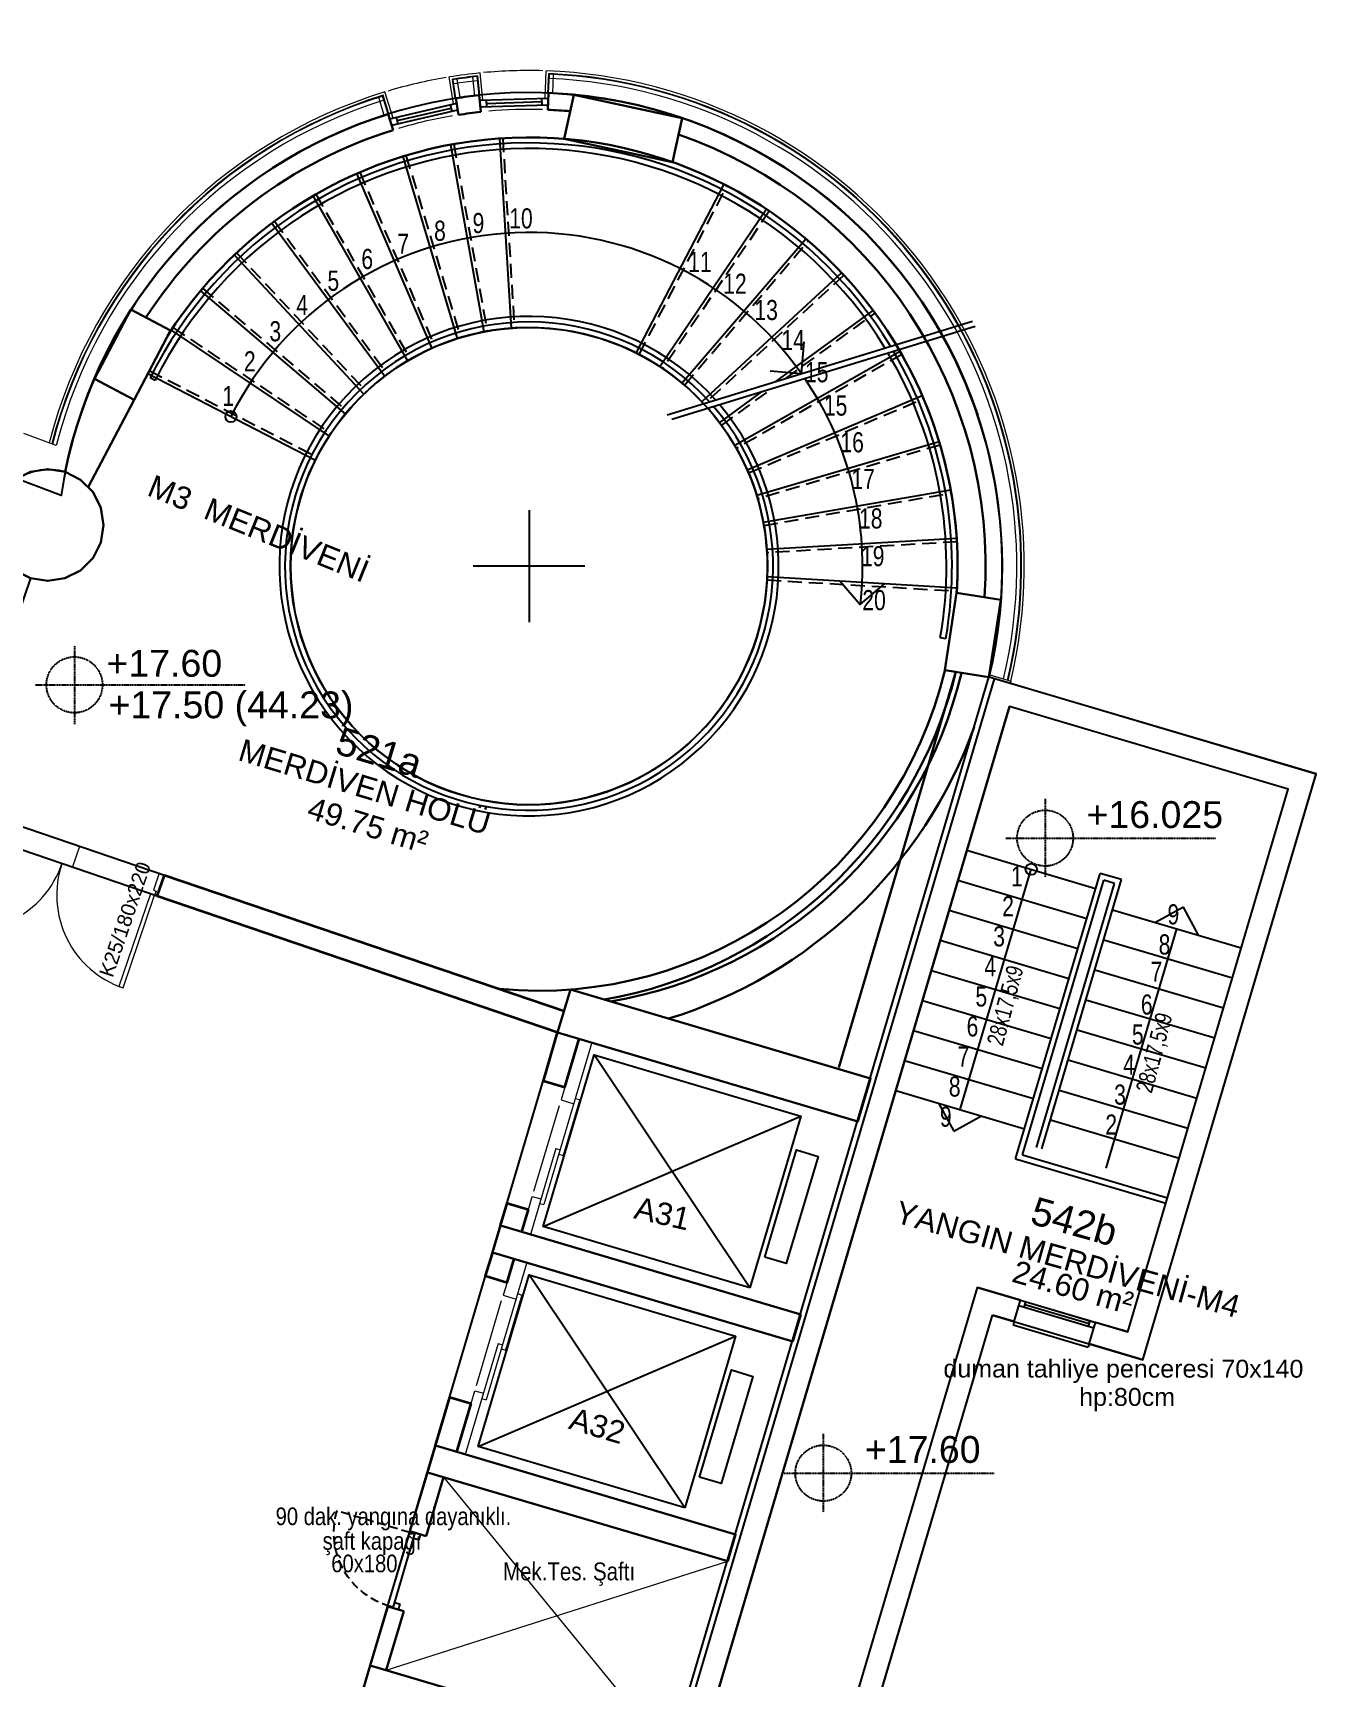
# Model space of a CAD drawing. Header units: millimetres. Extents: x 62878 to 70819, y -67946 to -61850.
# Drawn here: x 68038 to 69185, y -63355 to -61885 of the extents above; entities that cross this region are included whole.
import ezdxf
from ezdxf.enums import TextEntityAlignment as Align

# ---------------------------------------------------------------- set-up
doc = ezdxf.new("R2010")
doc.units = ezdxf.units.MM
doc.linetypes.add('HIDDEN', pattern=[0.375, 0.25, -0.125])
for name, color, linetype, lineweight in [('-ARKE M-0-Cihaz', 41, 'Continuous', 30), ('BA', 41, 'Continuous', 30), ('BAP', 41, 'Continuous', 30), ('DOGRAMA', 171, 'Continuous', 0), ('DUVAR-GAZBETON', 84, 'Continuous', 35), ('DUVAR-GAZBETON_eski', 227, 'Continuous', 13), ('DUVAR-yeni', 3, 'Continuous', 30), ('GOR-2', 152, 'Continuous', 20), ('kapı yangın-yeni', 1, 'Continuous', 13), ('kapı-yeni', 3, 'Continuous', 13), ('MERDIVEN', 1, 'Continuous', 25), ('merdiven-yeni', 161, 'Continuous', 25), ('TEFRİŞ-yeni', 53, 'Continuous', 9)]:
    doc.layers.add(name, color=color, linetype=linetype, lineweight=lineweight)
doc.layers.add('alan hesabı1', color=7, linetype='Continuous', plot=False)
for name, color, linetype in [('Alan yazısı 2', 6, 'Continuous'), ('ASANSÖR', 47, 'Continuous'), ('DOĞRAMA-yeni', 40, 'Continuous'), ('KOT-yeni', 2, 'HIDDEN'), ('MAH-ADI 2', 11, 'Continuous'), ('Mahal no.-yeni', 7, 'Continuous'), ('ÇELİK-yeni', 2, 'Continuous')]:
    doc.layers.add(name, color=color, linetype=linetype)
doc.styles.add('ARKE-PLAN', font='ARIALN.TTF')
doc.styles.add('bold', font='arial.ttf', dxfattribs={"height": 10})

msp = doc.modelspace()

# ---------------------------------------------------------------- linework, layer by layer
at = {"layer": '-ARKE M-0-Cihaz', "lineweight": 20}
for p, q in [((68405.1, -63176), (68608.1, -63423.9)), ((68354, -63348.6), (68659.2, -63251.3))]:
    msp.add_line(p, q, dxfattribs=at)
msp.add_lwpolyline([(68896, -63031.4), (69030.3, -63071.2), (69185.3, -62547.7), (68893, -62461.1, 1.044368), (68063.2, -62298.7, 0.204375), (63107, -62494.8, 0.353953), (62932.9, -62997.8), (63753.2, -65779.6), (64155, -67142.2), (65336.7, -66792.6), (65336.7, -66829.1), (65270.5, -66829.1, 0.626789), (65270.2, -67369.1), (65531.8, -67369.2, 0.926242), (66130.1, -67369.6), (66391.7, -67369.8, 0.626743), (66392.1, -66829.8), (66326.1, -66829.7), (66326.2, -66793.2), (67506.2, -67144.1), (68467, -63899.1), (68625.2, -63946), (68896, -63031.4)], format="xyb")
at = {"layer": 'alan hesabı1', "linetype": 'ByBlock'}
msp.add_lwpolyline([(68158.7, -62155.7), (68128.5, -62213.2), (68087.4, -62291.4), (68091.8, -62295.8), (68098.9, -62309.8), (68101.3, -62325.2), (68098.9, -62340.7), (68091.8, -62354.6), (68080.7, -62365.7), (68066.7, -62372.8), (68051.3, -62375.2), (68035.8, -62372.8), (67967.4, -62573.9), (67985.3, -62580), (68155.7, -62638), (68512.9, -62759.5), (68518.6, -62740.3), (68548.8, -62749.3, 0.297315), (68863.2, -62456.5), (68853.3, -62455), (68864.1, -62384.3, 0.144648), (68814.9, -62172.8, 0.565048), (68158.7, -62155.7)], format="xyb", dxfattribs=at)
at = {"layer": 'alan hesabı1'}
msp.add_lwpolyline([(68496.7, -63887), (68611.7, -63921.2), (68882.5, -63006.6), (69016.8, -63046.3), (69160.4, -62561.1), (68911.1, -62487.3)], close=True, dxfattribs=at)
at = {"layer": 'alan hesabı1', "linetype": 'ByBlock'}
msp.add_lwpolyline([(67961, -62592.8), (67853.5, -62908.8), (67900.5, -62925.2), (67863.3, -63031.4), (67818.3, -63015.6), (67770.8, -63151.2), (67716.1, -63335.4), (67670.6, -63488.8), (67629, -63629.1), (68204.7, -63800), (68225, -63731.3), (68339.6, -63344.4), (68507.2, -62778.7), (68149.3, -62656.9), (67978.8, -62598.9), (67961, -62592.8)], close=True, dxfattribs=at)
msp.add_circle((68481.6, -62361.9), 213.2, dxfattribs=at)
at = {"layer": 'ASANSÖR'}
for p, q in [((68679, -63006.9), (68539.7, -62798.7)), ((68494.3, -62952), (68724.6, -62853.5)), ((68620.8, -63203.6), (68481.6, -62995.3)), ((68436.1, -63148.7), (68666.3, -63050.2))]:
    msp.add_line(p, q, dxfattribs=at)
for points in [[(68679, -63006.9), (68494.3, -62952), (68539.7, -62798.7), (68724.6, -62853.5)], [(68620.8, -63203.6), (68436.1, -63148.7), (68481.6, -62995.3), (68666.3, -63050.2)]]:
    msp.add_lwpolyline(points, close=True, dxfattribs=at)
for points in [[(68692.4, -62979.6), (68720.8, -62883.7), (68740, -62889.4), (68711.5, -62985.2), (68692.4, -62979.6)], [(68634.1, -63176.2), (68662.6, -63080.3), (68681.7, -63086), (68653.3, -63181.9), (68634.1, -63176.2)]]:
    msp.add_lwpolyline(points, dxfattribs=at)
at = {"layer": 'BA'}
msp.add_lwpolyline([(68521.6, -61940.6), (68513.1, -61980), (68610, -62000.9), (68618.5, -61961.5), (68521.6, -61940.6)], dxfattribs=at)
at = {"layer": 'BAP'}
for p, q in [((68087.4, -62291.4), (68128.5, -62213.2)), ((68863.2, -62456.5), (68758.6, -62810))]:
    msp.add_line(p, q, dxfattribs=at)
at = {"layer": 'BAP', "color": 9, "linetype": 'Continuous'}
msp.add_lwpolyline([(68864, -62385.8, 0.145671), (68814.9, -62172.8, 0.565048), (68158.7, -62155.7)], format="xyb", dxfattribs=at)
at = {"layer": 'BAP'}
for points in [[(68161, -62151.2), (68125.6, -62132.6), (68093.1, -62194.6), (68128.5, -62213.2)], [(68101.3, -62325.2), (68098.9, -62309.8), (68091.8, -62295.8), (68080.7, -62284.8), (68066.8, -62277.7), (68051.4, -62275.2), (68035.9, -62277.6), (68022, -62284.7), (68010.9, -62295.8), (68003.8, -62309.7), (68001.3, -62325.2), (68003.8, -62340.6), (68010.9, -62354.6), (68021.9, -62365.6), (68035.8, -62372.8), (68051.3, -62375.2), (68066.7, -62372.8), (68080.7, -62365.7), (68091.8, -62354.6), (68098.9, -62340.7)], [(68903.4, -62391.9), (68863.9, -62385.8), (68853.3, -62455), (68892.8, -62461.1)], [(68518.6, -62740.3), (68507.2, -62778.7), (68775.7, -62858.2), (68787, -62819.8)], [(68456.1, -62951.3), (68449, -62975.2), (68717.4, -63054.8), (68724.5, -63030.8)], [(68397.9, -63147.8), (68390.8, -63171.8), (68659.2, -63251.3), (68666.3, -63227.3)], [(68339.6, -63344.4), (68331.1, -63373.1), (68599.6, -63452.7), (68608.1, -63423.9)]]:
    msp.add_lwpolyline(points, close=True, dxfattribs=at)
at = {"layer": 'BAP', "color": 9, "linetype": 'Continuous'}
for start, end in [(18.5805, 87.6386), (107.3062, 168.5255)]:
    msp.add_arc((68481.6, -62361.9), 423.2, start, end, dxfattribs=at)
at = {"layer": 'BAP'}
for radius, start, end in [(393.2, 279.8432, 346.0752), (423.2, 287.1311, 340.1379)]:
    msp.add_arc((68481.6, -62361.9), radius, start, end, dxfattribs=at)
at = {"layer": 'DOGRAMA'}
for p, q in [((68440.4, -61945.5), (68437.8, -61921.1)), ((68495.9, -61943.7), (68496.9, -61919.2)), ((68498.5, -61939.1), (68499.2, -61921.7)), ((68414.1, -61948.9), (68410.3, -61924.7)), ((68415.7, -61943.9), (68413.1, -61926.7)), ((68416.3, -61943.8), (68413.7, -61927.2)), ((68420, -61943.2), (68417.4, -61926.7)), ((68433.2, -61941.5), (68431.4, -61924.8)), ((68436.9, -61941.1), (68435.1, -61924.4)), ((68437.5, -61941), (68435.7, -61923.8)), ((68499.1, -61939.1), (68499.8, -61922.4)), ((68502.8, -61939.2), (68503.5, -61922.5)), ((68352.2, -61959), (68347.2, -61943)), ((68355.7, -61957.9), (68350.7, -61941.9)), ((68356.3, -61957.7), (68351.1, -61941.1)), ((68360, -61961.5), (68352.7, -61938.1)), ((68893.5, -62459.1), (68912.6, -62464.8)), ((68911.7, -62466.6), (68912.3, -62464.7)), ((68912.1, -62466.7), (68912.6, -62464.8))]:
    msp.add_line(p, q, dxfattribs=at)
at = {"layer": 'DOGRAMA', "lineweight": -2}
for points in [[(68355.7, -61957.9, 0.273736), (68066.9, -62277.7, 0.209295), (68023.7, -62283.9, 0.198368), (63201.1, -62451.1)], [(68892.8, -62461, 0.472674), (68499.1, -61939.1, 0.310817)]]:
    msp.add_lwpolyline(points, format="xyb", dxfattribs=at)
at = {"layer": 'DOGRAMA'}
msp.add_lwpolyline([(68059, -62254.2), (68030, -62243.5)], dxfattribs=at)
at = {"layer": 'DOGRAMA', "lineweight": -2}
msp.add_lwpolyline([(66522.1, -66852.7), (67506.2, -67144.1), (68892.8, -62461.1)], dxfattribs=at)
at = {"layer": 'DOGRAMA'}
for radius, start, end in [(442.8, 95.6726, 99.2576), (442.8, 88.4053, 95.2844), (442.8, 346.5675, 88.0171), (440.4, 346.5842, 87.707), (442.8, 99.6458, 106.5254), (440.4, 95.9827, 98.9475), (439.8, 96.0607, 98.8695), (436.1, 96.0607, 98.8695), (436.1, 346.6149, 87.629), (439.8, 346.5884, 87.629), (442.8, 106.9135, 165.6235), (440.4, 107.2237, 165.6563), (439.8, 107.3017, 165.6646), (436.1, 107.3017, 165.7166)]:
    msp.add_arc((68481.6, -62361.8), radius, start, end, dxfattribs=at)
at = {"layer": 'DOĞRAMA-yeni'}
for p, q in [((68357.1, -61962.2), (68417, -61948.2)), ((68411.2, -61949.6), (68412.5, -61955.4)), ((68437.4, -61945.6), (68498.9, -61943.6)), ((68438, -61951.5), (68498.6, -61949.6)), ((68443.4, -61945.4), (68443.5, -61951.4)), ((68443.5, -61948.4), (68493, -61946.8)), ((68492.9, -61943.8), (68493.1, -61949.8)), ((68358.9, -61967.9), (68417.9, -61954.2)), ((68362.9, -61960.8), (68364.3, -61966.7)), ((68363.6, -61963.7), (68411.9, -61952.5)), ((68919.5, -63022.7), (68986.6, -63042.6)), ((68920.9, -63017.9), (68988, -63037.8)), ((68924.3, -63024.1), (68925.7, -63019.3)), ((68925, -63021.7), (68982.5, -63038.8)), ((68915.2, -63037.1), (68914.3, -63040)), ((68981.8, -63041.2), (68983.2, -63036.4)), ((68914.3, -63040), (68981.5, -63059.9)), ((68982.3, -63057), (68981.5, -63059.9))]:
    msp.add_line(p, q, dxfattribs=at)
at = {"layer": 'DOĞRAMA-yeni', "linetype": 'HIDDEN', "ltscale": 30}
msp.add_line((68374.9, -63225.5), (68309.7, -63206.1), dxfattribs=at)
at = {"layer": 'DOĞRAMA-yeni', "ltscale": 0.5}
for p, q in [((68355.5, -63290.7), (68374.9, -63225.5)), ((68360.1, -63293), (68379.9, -63225.9)), ((68374.9, -63225.5), (68379.6, -63226.9)), ((68383.3, -63232.1), (68384.7, -63227.3)), ((68378.5, -63230.7), (68383.3, -63232.1)), ((68361.5, -63288.2), (68366.3, -63289.7)), ((68355.5, -63290.7), (68360.3, -63292.1)), ((68364.8, -63294.5), (68366.3, -63289.7))]:
    msp.add_line(p, q, dxfattribs=at)
at = {"layer": 'DOĞRAMA-yeni', "linetype": 'HIDDEN', "ltscale": 30}
msp.add_arc((68374.9, -63225.5), 68, 163.5001, 253.5001, dxfattribs=at)
at = {"layer": 'DUVAR-GAZBETON', "ltscale": 100}
for p, q in [((68149.3, -62656.9), (68155.7, -62638)), ((68155.7, -62638), (68513.6, -62759.7)), ((68507.2, -62778.7), (68149.3, -62656.9))]:
    msp.add_line(p, q, dxfattribs=at)
at = {"layer": 'DUVAR-GAZBETON', "ltscale": 0.5}
for p, q in [((68494.4, -62821.8), (68507.2, -62778.7)), ((68513.6, -62827.5), (68526.4, -62784.4)), ((68494.4, -62821.8), (68513.6, -62827.5)), ((68456, -62951.2), (68462, -62931.1)), ((68462, -62931.1), (68481.1, -62936.8)), ((68475.2, -62956.9), (68481.1, -62936.8)), ((68442.8, -62996.3), (68449.1, -62975.3)), ((68462, -63002), (68468.2, -62980.9)), ((68442.8, -62996.3), (68462, -63002)), ((68397.9, -63147.8), (68410.7, -63104.7)), ((68410.7, -63104.7), (68429.8, -63110.4)), ((68417, -63153.5), (68429.8, -63110.4))]:
    msp.add_line(p, q, dxfattribs=at)
at = {"layer": 'DUVAR-GAZBETON_eski', "linetype": 'HIDDEN', "ltscale": 100}
for p, q in [((68073.5, -62631.1), (68080, -62612.2)), ((68080, -62612.2), (68155.7, -62638)), ((68149.3, -62656.9), (68073.5, -62631.1))]:
    msp.add_line(p, q, dxfattribs=at)
at = {"layer": 'DUVAR-yeni'}
for p, q in [((68418.6, -61958.6), (68416.3, -61943.8)), ((68438.5, -61956), (68436.9, -61941.1)), ((68498.4, -61954.1), (68499.1, -61939.1)), ((68360.2, -61972.2), (68355.7, -61957.9)), ((68375.1, -63224.5), (68389.5, -63228.8))]:
    msp.add_line(p, q, dxfattribs=at)
at = {"layer": 'DUVAR-yeni', "ltscale": 0.5}
for p, q in [((68375.1, -63224.5), (68390.8, -63171.8)), ((68389.5, -63228.8), (68405.1, -63176)), ((68339.6, -63344.4), (68355.3, -63291.6)), ((68354, -63348.6), (68369.6, -63295.9)), ((68355.3, -63291.6), (68369.6, -63295.9))]:
    msp.add_line(p, q, dxfattribs=at)
at = {"layer": 'DUVAR-yeni'}
for centre, radius, start, end in [((68481.6, -62361.9), 423.2, 96.0683, 98.8763), ((68481.6, -62361.9), 408.2, 96.0685, 98.8763), ((68481.6, -62361.9), 408.2, 84.8308, 87.6386), ((68481.6, -62361.9), 408.2, 107.3062, 147.022), ((68481.6, -62361.9), 408.2, 356.1051, 70.877), ((68489.6, -62367.2), 374.2, 264.6577, 346.5627), ((68489.6, -62367.2), 389.2, 279.5732, 346.5627)]:
    msp.add_arc(centre, radius, start, end, dxfattribs=at)
at = {"layer": 'GOR-2'}
for p, q in [((68486, -62920.5), (68508.7, -62843.8)), ((68434.7, -63094.1), (68457.1, -63018.3))]:
    msp.add_line(p, q, dxfattribs=at)
for start, end in [(99.6482, 106.6275), (88.3105, 95.0673)]:
    msp.add_arc((68481.6, -62361.9), 408.2, start, end, dxfattribs=at)
at = {"layer": 'kapı-yeni'}
msp.add_lwpolyline([(67953, -62682.6), (67956.8, -62683.9), (67985, -62601), (67981.2, -62599.8), (67982.5, -62596), (67984.9, -62596.8), (67990, -62581.6), (67985.3, -62580), (67978.8, -62599), (67981.2, -62599.8), (67953, -62682.6, 0.414214), (68064, -62627.9, 0.414214), (68118.7, -62738.9), (68146.9, -62656.1), (68149.3, -62656.9), (68155.7, -62638), (68151, -62636.3), (68145.8, -62651.5), (68148.2, -62652.3), (68146.9, -62656.1), (68143.1, -62654.8), (68114.9, -62737.6), (68118.7, -62738.9)], format="xyb", dxfattribs=at)
at = {"layer": 'KOT-yeni'}
for p, q in [((68075.2, -62433), (68075.2, -62503)), ((68040.2, -62468), (68227.8, -62468.1)), ((68943, -62570), (68942.9, -62640)), ((68908, -62605), (69095.6, -62605.1)), ((68744.7, -63137.5), (68744.6, -63207.5)), ((68709.7, -63172.5), (68897.3, -63172.6))]:
    msp.add_line(p, q, dxfattribs=at)
for centre in [(68075.2, -62468), (68943, -62605), (68744.7, -63172.5)]:
    msp.add_circle(centre, 25, dxfattribs=at)
at = {"layer": 'MERDIVEN'}
for p, q in [((68455.1, -61979.6), (68465.5, -62149.3)), ((68411.5, -61985.2), (68441.3, -62152.6)), ((68368.7, -61995.7), (68417.5, -62158.6)), ((68327.5, -62011.1), (68394.7, -62167.3)), ((68577.4, -62171.5), (68656, -62020.7)), ((68288.3, -62031.1), (68372.9, -62178.5)), ((68693.9, -62042.9), (68598.6, -62183.7)), ((68251.6, -62055.4), (68352.6, -62192.2)), ((68218, -62083.8), (68334, -62208.1)), ((68618.3, -62198.3), (68729.1, -62069.4)), ((68761, -62099.7), (68636.1, -62215)), ((68187.9, -62115.9), (68317.4, -62226)), ((68702.4, -62196.8), (68789.2, -62133.4)), ((68161.6, -62151.1), (68302.9, -62245.8)), ((68605.1, -62226.6), (68878, -62143)), ((68609.3, -62230.6), (68880.5, -62147.5)), ((68813.4, -62170.2), (68665.5, -62254.1)), ((68140.7, -62189.9), (68290.7, -62267.1)), ((68147.4, -62195.9), (68143, -62193.6)), ((68652, -62233.7), (68690.1, -62205.8)), ((68676.7, -62275.9), (68833.2, -62209.5)), ((68848.3, -62250.8), (68685.2, -62298.8)), ((68691.1, -62322.6), (68858.7, -62293.6)), ((68481.7, -62311.9), (68481.6, -62411.9)), ((68864, -62337.2), (68694.3, -62346.9)), ((68531.6, -62361.9), (68431.6, -62361.9)), ((68694.6, -62371.3), (68864.3, -62381.2)), ((68849.3, -62425.8), (68854.2, -62426.5))]:
    msp.add_line(p, q, dxfattribs=at)
at = {"layer": 'MERDIVEN', "linetype": 'HIDDEN', "ltscale": 50}
for p, q in [((68458.1, -61979.5), (68468.5, -62149.1)), ((68371.6, -61994.9), (68420.4, -62157.7)), ((68414.4, -61984.7), (68444.2, -62152)), ((68330.3, -62009.9), (68397.4, -62166.1)), ((68580.1, -62172.8), (68658.6, -62022.1)), ((68290.9, -62029.6), (68375.5, -62177)), ((68254.1, -62053.6), (68355, -62190.4)), ((68696.4, -62044.6), (68601.1, -62185.4)), ((68220.2, -62081.8), (68336.2, -62206)), ((68620.6, -62200.2), (68731.4, -62071.3)), ((68763, -62101.9), (68639.3, -62216.2)), ((68189.8, -62113.6), (68319.3, -62223.7)), ((68711.2, -62194.1), (68791, -62135.8)), ((68163.3, -62148.7), (68304.5, -62243.3)), ((68815.4, -62172.5), (68667, -62256.7)), ((68142.1, -62187.2), (68292.1, -62264.4)), ((68653.7, -62236.1), (68698.9, -62203.2)), ((68677.9, -62278.6), (68834.4, -62212.2)), ((68849.2, -62253.7), (68686.1, -62301.7)), ((68691.7, -62325.5), (68859.2, -62296.5)), ((68864.2, -62340.2), (68694.5, -62349.9)), ((68694.4, -62374.3), (68864.1, -62384.2))]:
    msp.add_line(p, q, dxfattribs=at)
at = {"layer": 'MERDIVEN'}
for points in [[(68697.3, -62187.5), (68725.2, -62189.9), (68727.6, -62161.4)], [(68759.5, -62375.1), (68777.7, -62396.3), (68799.4, -62377.6)]]:
    msp.add_lwpolyline(points, dxfattribs=at)
msp.add_circle((68215.1, -62228.2), 5, dxfattribs=at)
for radius, start, end in [(378.2, 31.2942, 153.5769), (373.2, 31.4893, 153.594), (298.2, 35.2376, 153.3518), (223.2, 41.7017, 40.2969), (218.2, 42.3061, 40.8625), (213.2, 42.9421, 41.4573), (373.2, 350.1443, 30.6979), (378.2, 350.1593, 30.5139), (298.2, 353.3885, 34.2291)]:
    msp.add_arc((68481.6, -62361.9), radius, start, end, dxfattribs=at)
at = {"layer": 'merdiven-yeni'}
for p, q in [((68873.1, -62615.8), (68988.1, -62649.9)), ((68867, -62847.6), (68930.6, -62632.8)), ((68916.6, -62891.5), (68992.1, -62636.5)), ((68940, -62882.8), (69011.3, -62642.1)), ((69011.3, -62642.1), (68992.1, -62636.5)), ((68865.1, -62642.7), (68980.2, -62676.7)), ((68922.8, -62888.1), (68995.5, -62642.7)), ((68935.2, -62881.4), (69005.1, -62645.5)), ((69005.1, -62645.5), (68995.5, -62642.7)), ((68857.2, -62669.5), (68972.2, -62703.6)), ((69003.3, -62669), (69118.4, -62703)), ((69066.6, -62666.8), (69041.7, -62680.3)), ((69080.1, -62691.7), (69066.6, -62666.8)), ((68997.6, -62899.8), (69060.9, -62686)), ((68849.2, -62696.3), (68964.3, -62730.4)), ((68995.4, -62695.8), (69110.5, -62729.9)), ((68841.3, -62723.2), (68956.3, -62757.3)), ((68987.4, -62722.7), (69102.5, -62756.7)), ((68833.3, -62750), (68948.4, -62784.1)), ((68979.5, -62749.5), (69094.6, -62783.6)), ((68825.4, -62776.9), (68940.4, -62811)), ((68971.5, -62776.4), (69086.6, -62810.4)), ((68817.4, -62803.7), (68932.5, -62837.8)), ((68963.6, -62803.2), (69078.7, -62837.3)), ((68809.5, -62830.6), (68924.5, -62864.7)), ((68955.6, -62830.1), (69070.7, -62864.1)), ((68847.8, -62841.9), (68861.3, -62866.8)), ((68861.3, -62866.8), (68886.2, -62853.3)), ((68947.7, -62856.9), (69062.8, -62891)), ((68916.6, -62891.5), (69050.8, -62931.3)), ((68922.8, -62888.1), (69052.3, -62926.5))]:
    msp.add_line(p, q, dxfattribs=at)
msp.add_circle((68930.6, -62632.8), 5, dxfattribs=at)
at = {"layer": 'TEFRİŞ-yeni'}
for p, q in [((68537.8, -62787.7), (68494.9, -62932.5)), ((68513.6, -62827.5), (68510.2, -62839)), ((68526.9, -62838.7), (68512.1, -62888.6)), ((68505.5, -62882.5), (68482.8, -62959.2)), ((68505.5, -62882.5), (68509.4, -62883.6)), ((68508.2, -62887.4), (68512.1, -62888.6)), ((68481.1, -62936.8), (68484.5, -62925.3)), ((68479.7, -62984.3), (68443.3, -63107)), ((68462, -63002), (68458.6, -63013.5)), ((68475.3, -63013.3), (68460.6, -63062.6)), ((68454.1, -63056.5), (68424.6, -63155.8)), ((68454.1, -63056.5), (68457.9, -63057.7)), ((68456.8, -63061.5), (68460.6, -63062.6)), ((68429.8, -63110.4), (68433.2, -63098.9))]:
    msp.add_line(p, q, dxfattribs=at)
at = {"layer": 'TEFRİŞ-yeni', "ltscale": 0.5}
for p, q in [((68510.2, -62839), (68521.6, -62842.4)), ((68523, -62837.6), (68526.9, -62838.7)), ((68484.5, -62925.3), (68492.2, -62927.5)), ((68491, -62931.4), (68494.9, -62932.5)), ((68458.6, -63013.5), (68470, -63016.9)), ((68471.4, -63012.1), (68475.3, -63013.3)), ((68433.2, -63098.9), (68440.9, -63101.1)), ((68439.4, -63105.9), (68443.3, -63107))]:
    msp.add_line(p, q, dxfattribs=at)
at = {"layer": 'ÇELİK-yeni'}
for p, q in [((68510.8, -63769), (68897.6, -62462.5)), ((69185.3, -62547.6), (68897.6, -62462.5)), ((68529.9, -63774.6), (68911.1, -62487.3)), ((69160.4, -62561.1), (68911.1, -62487.3)), ((69030.3, -63071.2), (69185.3, -62547.6)), ((69016.8, -63046.3), (69160.4, -62561.1)), ((68611.7, -63921.2), (68882.5, -63006.6)), ((68920.9, -63017.9), (68882.5, -63006.6)), ((68915.2, -63037.1), (68920.9, -63017.9)), ((68625.2, -63946), (68896, -63031.4)), ((68915.2, -63037.1), (68896, -63031.4)), ((68982.3, -63057), (68988, -63037.8)), ((69016.8, -63046.3), (68988, -63037.8)), ((69030.3, -63071.2), (68982.3, -63057))]:
    msp.add_line(p, q, dxfattribs=at)

# ---------------------------------------------------------------- texts
at = {"layer": '-ARKE M-0-Cihaz', "lineweight": 20, "style": 'ARKE-PLAN'}
msp.add_text('Mek.Tes. Şaftı', height=16, rotation=359.9643, dxfattribs=at).set_placement((68517.4, -63260.3), align=Align.MIDDLE_CENTER)
at = {"layer": 'Alan yazısı 2', "style": 'bold'}
for s, rotation, p in [('49.75 m²', 343.153, (68337.6, -62593.3)), ('24.60 m²', 344.3321, (68967.9, -63006.4))]:
    msp.add_text(s, height=20, rotation=rotation, dxfattribs=at).set_placement(p, align=Align.MIDDLE_CENTER)
at = {"layer": 'DOĞRAMA-yeni', "style": 'bold'}
for s, p in [('duman tahliye penceresi 70x140', (69013, -63079.1)), ('hp:80cm', (69016.3, -63104.4))]:
    msp.add_text(s, height=16, rotation=359.9643, dxfattribs=at).set_placement(p, align=Align.MIDDLE_CENTER)
at = {"layer": 'DOĞRAMA-yeni', "ltscale": 0.5, "style": 'ARKE-PLAN'}
for s, p in [('şaft kapağı', (68341.2, -63233.1)), ('60x180', (68334.4, -63253.2))]:
    msp.add_text(s, height=15.75, rotation=359.9964, dxfattribs=at).set_placement(p, align=Align.MIDDLE_CENTER)
at = {"layer": 'kapı yangın-yeni', "style": 'ARKE-PLAN'}
msp.add_text('90 dak. yangına dayanıklı.', height=15.75, rotation=359.9964, dxfattribs=at).set_placement((68360.4, -63211.1), align=Align.MIDDLE_CENTER)
at = {"layer": 'kapı-yeni', "style": 'bold'}
msp.add_text('K25/180x220', height=13, rotation=71.1649, dxfattribs=at).set_placement((68120.4, -62677.6), align=Align.MIDDLE_CENTER)
at = {"layer": 'KOT-yeni', "style": 'bold'}
for s, p in [('+17.60', (68103.8, -62460.7)), ('+17.50 (44.23)', (68105.6, -62497.8)), ('+16.025', (68980, -62595.9)), ('+17.60', (68781.8, -63163.3))]:
    msp.add_text(s, height=24, rotation=359.9643, dxfattribs=at).set_placement(p)
at = {"layer": 'MAH-ADI 2', "style": 'bold'}
msp.add_text('M3  MERDİVENİ', height=20, rotation=337.9097, dxfattribs=at).set_placement((68139, -62298.2))
for s, rotation, p in [(' MERDİVEN HOLÜ', 343.153, (68331, -62558)), ('A31', 347.0239, (68600.9, -62940.4)), ('YANGIN MERDİVENİ-M4', 344.3321, (68963.2, -62981.3)), ('A32', 343.2743, (68542.7, -63130.1))]:
    msp.add_text(s, height=20, rotation=rotation, dxfattribs=at).set_placement(p, align=Align.MIDDLE_CENTER)
at = {"layer": 'Mahal no.-yeni', "color": 1, "style": 'bold'}
for s, rotation, p in [('521a', 343.153, (68347.7, -62528.2)), ('542b', 344.3321, (68969.1, -62947.6))]:
    msp.add_text(s, height=25, rotation=rotation, dxfattribs=at).set_placement(p, align=Align.MIDDLE_CENTER)
at = {"layer": 'MERDIVEN', "style": 'bold', "width": 0.75}
for s, p in [('8', (68396.7, -62071.2)), ('9', (68431.1, -62064.3)), ('10', (68463.9, -62060.1)), ('7', (68363.9, -62082.8)), ('6', (68331.7, -62096.4)), ('11', (68623.9, -62099.1)), ('5', (68301.4, -62115.8)), ('12', (68655.2, -62118.5)), ('4', (68273.5, -62137.5)), ('13', (68683.1, -62142)), ('3', (68249.5, -62161)), ('14', (68707.2, -62168.8)), ('2', (68226.7, -62187.9)), ('15', (68728.3, -62197.6)), ('1', (68207.5, -62218.8)), ('15', (68745.2, -62227.4)), ('16', (68760, -62260.2)), ('17', (68769.8, -62293)), ('18', (68776.6, -62328.3)), ('19', (68778.4, -62362)), ('20', (68779.6, -62401.3))]:
    msp.add_text(s, height=18, rotation=359.9643, dxfattribs=at).set_placement(p)
at = {"layer": 'merdiven-yeni', "style": 'bold', "width": 0.75}
for s, p in [('1', (68912.5, -62648.1)), ('2', (68904.6, -62674.9)), ('9', (69052.4, -62682.1)), ('3', (68896.6, -62701.8)), ('8', (69044.5, -62709)), ('4', (68888.7, -62728.6)), ('7', (69037.2, -62733.4)), ('5', (68880.7, -62755.5)), ('6', (69028.6, -62762.7)), ('6', (68872.8, -62782.3)), ('5', (69020.6, -62789.5)), ('7', (68864.8, -62809.2)), ('4', (69012.7, -62816.4)), ('8', (68856.9, -62836)), ('3', (69004.7, -62843.2)), ('9', (68848.9, -62862.9)), ('2', (68996.8, -62870))]:
    msp.add_text(s, height=18, rotation=359.9643, dxfattribs=at).set_placement(p)
at = {"layer": 'merdiven-yeni', "linetype": 'Continuous', "style": 'bold', "width": 0.75}
for p in [(68905.1, -62791.5), (69038.3, -62833.7)]:
    msp.add_text('28x17,5x9', height=15, rotation=75.0727, dxfattribs=at).set_placement(p)

doc.saveas('drawing.dxf')
